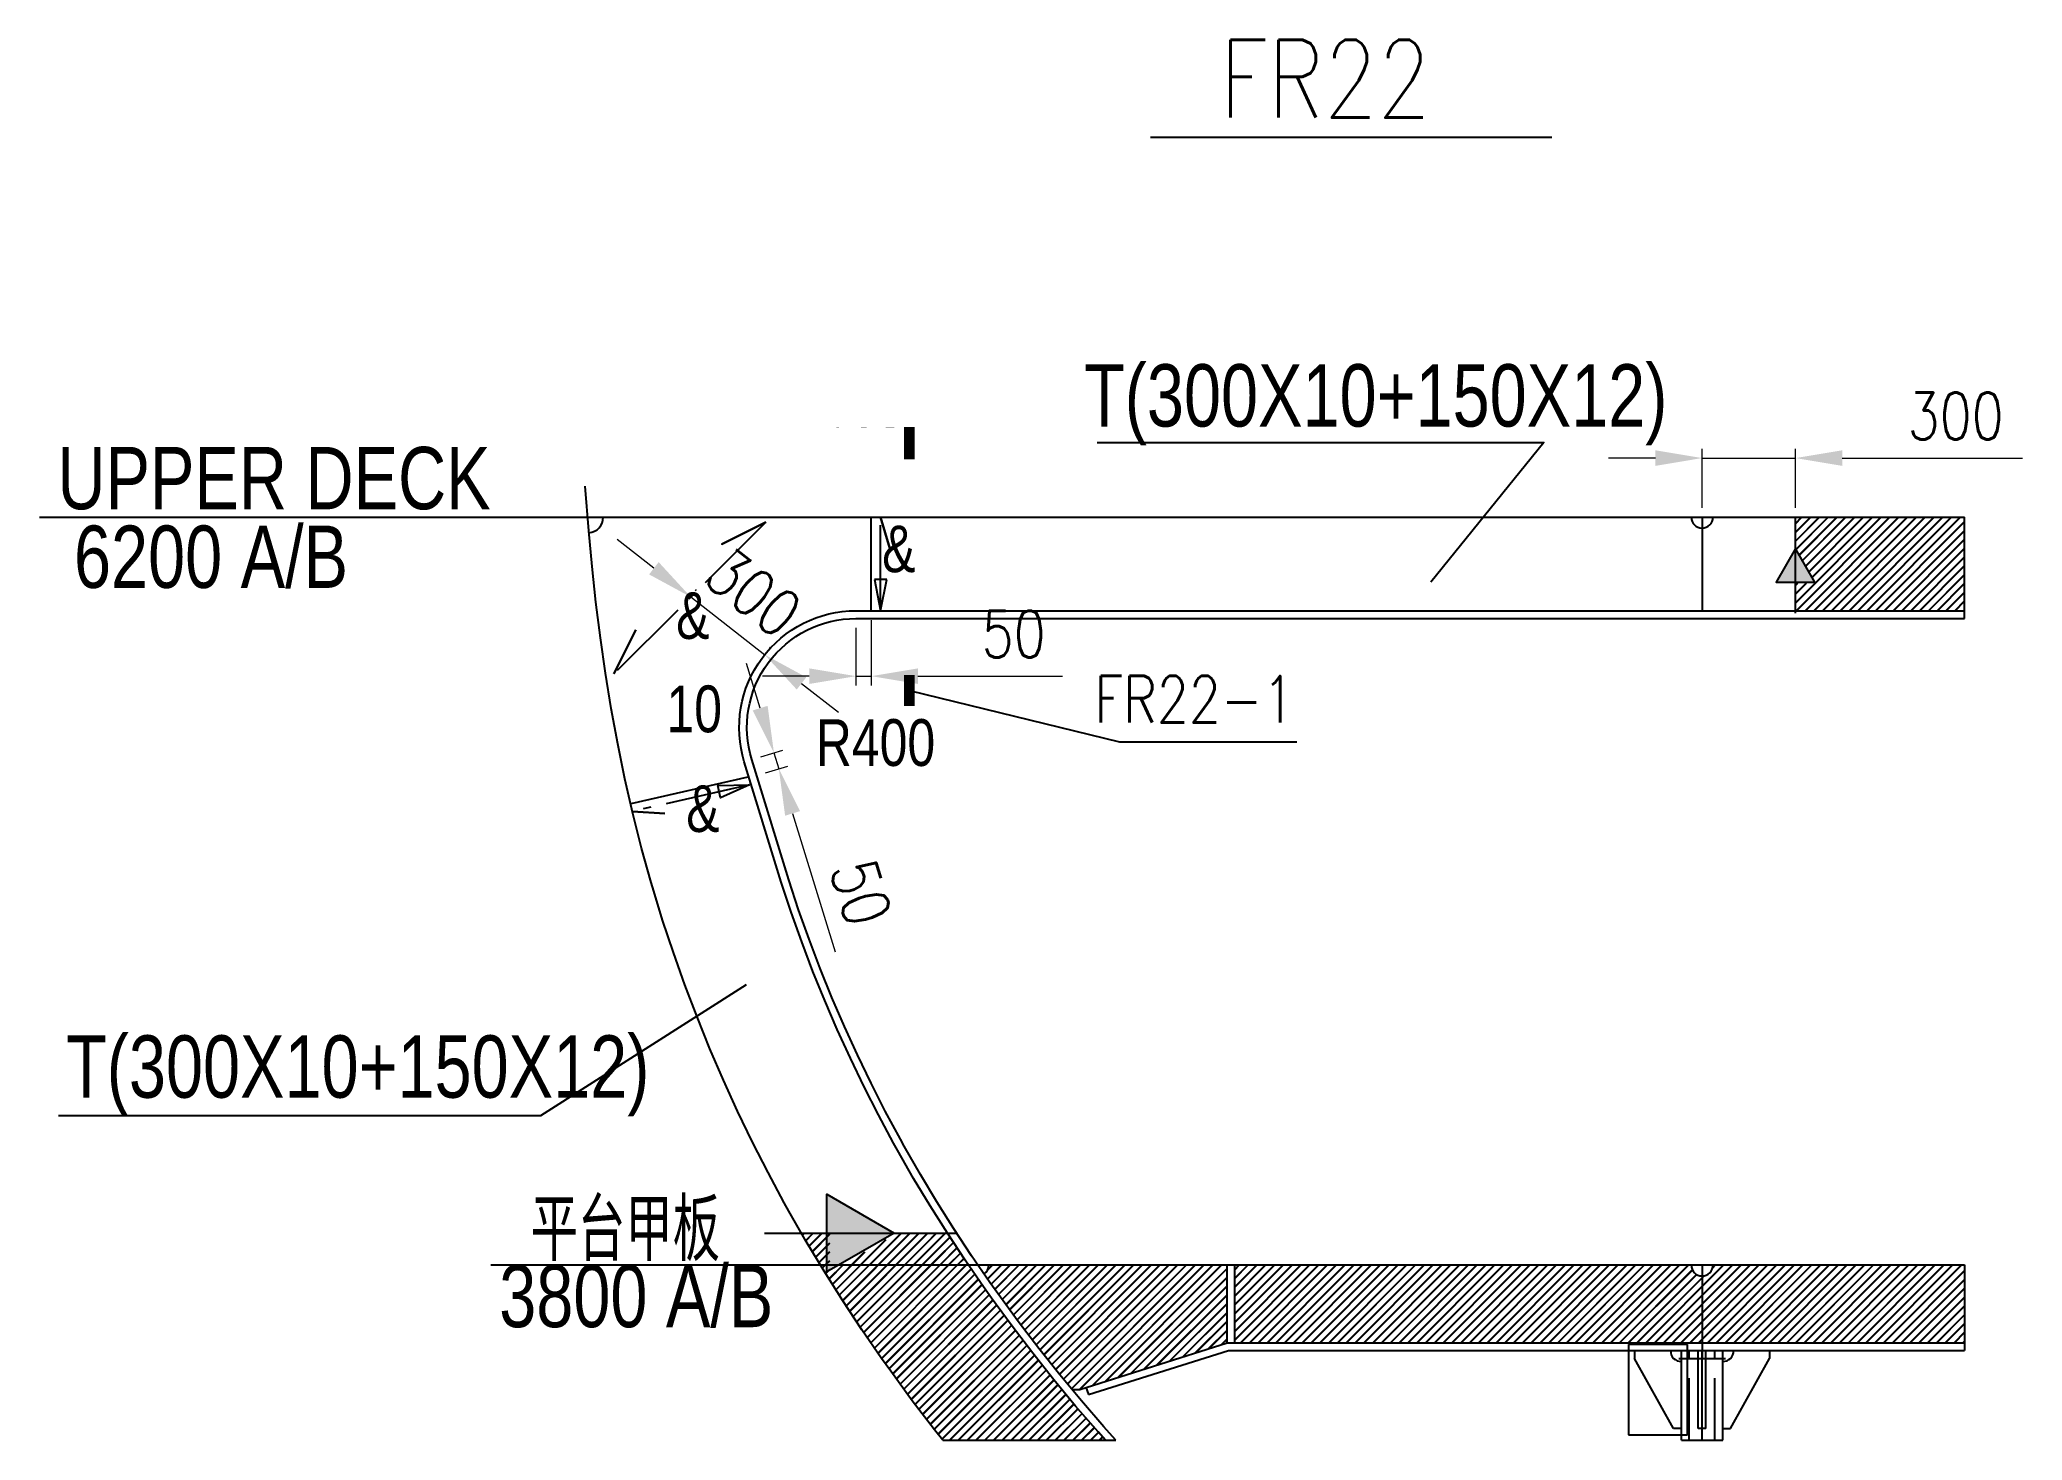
# Model space of a CAD drawing. Header units: millimetres. Extents: x -282390 to -276023, y -46293 to -41797.
import ezdxf
from ezdxf.enums import TextEntityAlignment as Align

# ---------------------------------------------------------------- set-up
doc = ezdxf.new("R2010")
doc.units = ezdxf.units.MM
doc.header["$LTSCALE"] = 50
for name, pattern in [('CEN10', [12, 10, -0.85, 0.3, -0.85]), ('CENTER', [8, 5.5, -1, 0.5, -1]), ('DA4', [5.25, 4, -1.25])]:
    doc.linetypes.add(name, pattern=pattern)
for name, color, linetype in [('200-CO0-ShellPlate', 4, 'Continuous'), ('200-CO1', 3, 'Continuous'), ('Block Seam', 6, 'Continuous'), ('Braket', 30, 'Continuous'), ('Plate_Visible', 3, 'Continuous'), ('Qblue', 5, 'DA4'), ('Qcyan', 4, 'CEN10'), ('Seam', 30, 'Continuous'), ('Stiffener_Visible', 1, 'CENTER'), ('T', 3, 'Continuous'), ('TEXT', 4, 'Continuous')]:
    doc.layers.add(name, color=color, linetype=linetype)
doc.styles.add('JNRD_E1', font='romans.shx', dxfattribs={"width": 0.8})
doc.styles.add('ST', font='short.shx', dxfattribs={"width": 0.8, "height": 150, "bigfont": 'js64f.shx'})
doc.dimstyles.new('Jnrd_D150', dxfattribs={"dimtxt": 150, "dimasz": 150, "dimexe": 30, "dimexo": 30, "dimgap": 60, "dimtad": 1, "dimdec": 0, "dimrnd": 0.5, "dimtxsty": 'JNRD_E1', "dimcen": 0, "dimclrd": 1, "dimclre": 1, "dimclrt": 2, "dimazin": 3, "dimtfac": 1, "dimtdec": 0, "dimtmove": 0, "dimatfit": 3, "dimlwd": 5, "dimlwe": 5})
pattern_1 = [(45, (0, 0), (-14.14213562373095, 14.14213562373095), []), (45, (1, 0), (-14.14213562373095, 14.14213562373095), [])]

# ---------------------------------------------------------------- blocks, each defined once
blk = doc.blocks.new('*D742')
at = {"color": 1, "lineweight": 5}
for p, q in [((-280417.5056280481, -43493.68966388308), (-280535.8107499952, -43401.47308120396)), ((-280299.2005061005, -43585.90624656219), (-280061.6896687963, -43771.04140727981)), ((-280283.4207818197, -43565.66235819512), (-280280.7571895647, -43562.24522217271)), ((-280045.9099445155, -43750.79751891273), (-280043.2463522606, -43747.38038289032)), ((-279943.384546849, -43863.25798995891), (-279825.0794249016, -43955.47457263803))]:
    blk.add_line(p, q, dxfattribs=at)
at = {"color": 1}
for points in [[(-280432.8750584944, -43513.40718420765), (-280402.1361976014, -43473.97214355852), (-280299.2005061005, -43585.90624656219)], [(-279928.0151164024, -43843.54046963435), (-279958.7539772956, -43882.97551028348), (-280061.6896687963, -43771.04140727981)]]:
    blk.add_solid(points, dxfattribs=at)
at = {"layer": 'Defpoints', "color": 0}
for p in [(-280301.8640983554, -43589.32338258461), (-280064.3532610513, -43774.45854330221), (-280061.6896687963, -43771.04140727981)]:
    blk.add_point(p, dxfattribs=at)
at = {"color": 2, "insert": (-280097.4501630373, -43571.99921716834), "char_height": 150, "attachment_point": 5, "rotation": 322.06426567357437, "style": 'JNRD_E1'}
blk.add_mtext('\\A1;300', dxfattribs=at)
blk = doc.blocks.new('*D743')
at = {"color": 1, "lineweight": 5}
for p, q in [((-279719.3225637293, -43660), (-279719.3225637293, -43870)), ((-279768.5904561828, -43685), (-279768.5904561828, -43870)), ((-279918.5904561829, -43840), (-280068.5904561829, -43840)), ((-279768.5904561828, -43840), (-279719.3225637293, -43840)), ((-279569.3225637295, -43840), (-279105.0368494436, -43840))]:
    blk.add_line(p, q, dxfattribs=at)
at = {"color": 1}
for points in [[(-279918.5904561829, -43864.99999999998), (-279918.5904561829, -43814.99999999999), (-279768.5904561828, -43840)], [(-279569.3225637295, -43814.99999999999), (-279569.3225637295, -43864.99999999998), (-279719.3225637293, -43840)]]:
    blk.add_solid(points, dxfattribs=at)
at = {"layer": 'Defpoints', "color": 0}
for p in [(-279768.5904561828, -43654.99999999999), (-279719.3225637293, -43630), (-279719.3225637293, -43840)]:
    blk.add_point(p, dxfattribs=at)
at = {"color": 2, "insert": (-279262.1797065865, -43704.99999999998), "char_height": 150, "attachment_point": 5, "style": 'JNRD_E1'}
blk.add_mtext('\\A1;50', dxfattribs=at)
blk = doc.blocks.new('*D744')
at = {"color": 1, "lineweight": 5}
for p, q in [((-280076.0688746922, -43942.61634869053), (-280120.1557177245, -43799.24148941788)), ((-280074.4568226312, -44099.05193180192), (-280003.3070598054, -44077.17383935672)), ((-280031.98203166, -44085.99120796316), (-280016.2285379438, -44137.22315811587)), ((-280058.7033289149, -44150.28388195459), (-279987.5535660892, -44128.40578950941)), ((-279972.1416949114, -44280.59801738852), (-279835.6824188592, -44724.37734370855))]:
    blk.add_line(p, q, dxfattribs=at)
at = {"color": 1}
for points in [[(-280099.964684571, -43949.96415586258), (-280052.1730648135, -43935.26854151849), (-280031.98203166, -44085.99120796316)], [(-279948.2458850326, -44273.25021021646), (-279996.0375047902, -44287.94582456053), (-280016.2285379438, -44137.22315811587)]]:
    blk.add_solid(points, dxfattribs=at)
at = {"layer": 'Defpoints', "color": 0}
for p in [(-280103.1317944858, -44107.86930040835), (-280087.3783007695, -44159.10125056106), (-280016.2285379438, -44137.22315811587)]:
    blk.add_point(p, dxfattribs=at)
at = {"color": 2, "insert": (-279752.8312620239, -44534.4969514558), "char_height": 150, "attachment_point": 5, "rotation": 287.09232479642367, "style": 'JNRD_E1'}
blk.add_mtext('\\A1;50', dxfattribs=at)
blk = doc.blocks.new('block')
at = {"layer": 'Block Seam'}
blk.add_hatch(color=256, dxfattribs=at).paths.add_polyline_path([(-535741.4065536438, 650516), (-535616.4065536439, 650732.5063509461), (-535491.4065536438, 650516)])
blk.add_line((-535616.4065536439, 650316), (-535616.4065536439, 650932.5063509461), dxfattribs=at)
blk.add_lwpolyline([(-535616.4065536439, 650732.5063509461), (-535741.4065536438, 650516), (-535491.4065536438, 650516), (-535616.4065536439, 650732.5063509461)], dxfattribs=at)
blk = doc.blocks.new('*D745')
at = {"color": 1, "lineweight": 5}
for p, q in [((-277201.42795333, -43140), (-277351.42795333, -43140)), ((-277051.4279533299, -43300), (-277051.4279533299, -43109.99999999999)), ((-277051.4279533299, -43140), (-276751.42795333, -43140)), ((-276751.42795333, -43300), (-276751.42795333, -43109.99999999999)), ((-276601.42795333, -43140), (-276022.8565247585, -43140))]:
    blk.add_line(p, q, dxfattribs=at)
at = {"color": 1}
for points in [[(-277201.42795333, -43165), (-277201.42795333, -43115), (-277051.4279533299, -43140)], [(-276601.42795333, -43115), (-276601.42795333, -43165), (-276751.42795333, -43140)]]:
    blk.add_solid(points, dxfattribs=at)
at = {"layer": 'Defpoints', "color": 0}
for p in [(-276751.42795333, -43140), (-277051.4279533299, -43330), (-276751.42795333, -43330)]:
    blk.add_point(p, dxfattribs=at)
at = {"color": 2, "insert": (-276237.1422390442, -43005), "char_height": 150, "attachment_point": 5, "style": 'JNRD_E1'}
blk.add_mtext('\\A1;300', dxfattribs=at)
blk = doc.blocks.new('*U734')
at = {"layer": 'T'}
for p, q in [((0, 0), (0, -300)), ((-75, -300), (75, -300))]:
    blk.add_line(p, q, dxfattribs=at)

msp = doc.modelspace()

# ---------------------------------------------------------------- hatches: boundary and pattern name
h = msp.add_hatch()
h.set_pattern_fill('JIS_LC_20A', color=6, style=0)
h.set_pattern_definition(pattern_1)
h.paths.add_polyline_path([(-276751.42795333, -43330), (-276208.3278590577, -43330), (-276208.3278590577, -43630), (-276751.42795333, -43630), (-276751.42795333, -43541.56475933858), (-276689.4528100035, -43541.56475933858), (-276751.42795333, -43435.36769778594)])
h.paths.add_polyline_path([(-277033.42795333, -42937.4), (-276769.42795333, -42937.4), (-276769.42795333, -43162.4), (-277033.42795333, -43162.4)], flags=9)
h = msp.add_hatch()
h.set_pattern_fill('JIS_LC_20A', color=6, style=0)
h.set_pattern_definition(pattern_1)
h.paths.add_polyline_path([(-279882.8888065663, -45730.00000000003), (-279852.3941231053, -45730.00000000003), (-279852.3941231053, -45753.9502866529), (-279811.3542814952, -45730.00000000003), (-279407.2467660793, -45730.00000000002), (-279358.7332731553, -45800.42380012756), (-279332.9030935066, -45836.65486154044), (-279267.3722960078, -45925.97986046443), (-279200.8743645237, -46013.03560040474), (-279132.7732272554, -46098.61385580126), (-279063.0682599188, -46182.65042482762), (-278991.0313823535, -46265.91346336744), (-278967.0236837231, -46292.79840296507), (-279489.4419918144, -46292.79840296507), (-279516.3379533291, -46259.00000317389), (-279587.5979533291, -46165.7100031739), (-279657.0279533291, -46071.07000317387), (-279686.3079533292, -46030.00000317389), (-279749.6779533291, -45938.01000317387), (-279811.1779533293, -45844.74000317388), (-279870.7579533291, -45750.19000317388)])
h.paths.add_polyline_path([(-279811.3542814952, -45730.00000000003), (-279640, -45630.00000000002), (-279555.9600595213, -45630), (-279492.7116267992, -45730.00000000002)])
h.paths.add_polyline_path([(-279357.0334618607, -45758.82289615011, 0.2467242720475353), (-279341.8889562519, -45730.00000000002), (-278576.8889562522, -45730.00000000003), (-278576.8889562522, -45979.99999999997), (-279049.8477080834, -46130.00000000003), (-279074.2588780432, -46130.00000000003), (-279113.3691818761, -46082.84847158988), (-279181.1578902235, -45997.66282523158), (-279247.3581924249, -45910.99672654556), (-279312.6452897674, -45822.00391518902), (-279338.2598556445, -45786.07528743701), (-279357.0334618609, -45758.82289615023)])
h.paths.add_polyline_path([(-278551.8889562522, -45730.00000000001), (-277086.42795333, -45730, 0.4142135623738942), (-277051.4279533299, -45764.99999999999), (-277051.4279533299, -45979.99999999999), (-278551.8889562522, -45979.99999999997)])
h.paths.add_polyline_path([(-277051.4279533298, -45765, 0.414213562372296), (-277016.4279533299, -45730), (-276208.3278590577, -45729.99999999999), (-276208.3278590577, -45979.99999999999), (-277051.4279533299, -45979.99999999999)])
h.paths.add_polyline_path([(-279655.3116267991, -46062.00000000002), (-279655.3116267991, -45798.00000000003), (-279430.3116267991, -45798.00000000003), (-279430.3116267991, -46062.00000000002)], flags=24)
h.paths.add_polyline_path([(-279108.888956252, -45295.61572418768), (-278844.888956252, -45295.61572418768), (-278844.888956252, -45520.61572418768), (-279108.888956252, -45520.61572418768)], flags=9)
h = msp.add_hatch()
h.set_pattern_fill('JIS_LC_20A', color=6, style=0)
h.set_pattern_definition(pattern_1)
h.paths.add_polyline_path([(-279942.2654744439, -45630.00000000003), (-279852.3941231053, -45630.00000000003), (-279852.3941231053, -45730.00000000003), (-279882.8888065663, -45730.00000000002), (-279928.347953329, -45654.34000317384)])
h.paths.add_polyline_path([(-280962.5, -45636.74999999999), (-280962.5, -45383.25), (-280737.5, -45383.25), (-280737.5, -45636.74999999999)], flags=9)
h = msp.add_hatch()
h.set_pattern_fill('JIS_LC_20A', color=6, style=0)
h.set_pattern_definition(pattern_1)
h.paths.add_polyline_path([(-279555.9600595213, -45630), (-279492.7116267992, -45730.00000000002), (-279407.2467660793, -45730.00000000002), (-279417.9718029631, -45714.43117969169), (-279473.643696938, -45630.00000000002)])
h.paths.add_polyline_path([(-279655.3116267991, -46062.00000000002), (-279655.3116267991, -45798.00000000003), (-279430.3116267991, -45798.00000000003), (-279430.3116267991, -46062.00000000002)], flags=9)

# ---------------------------------------------------------------- linework, layer by layer
for p, q in [((-282390, -43329.99999999997), (-280630, -43329.99999999997)), ((-279768.5904561828, -43654.99999999999), (-276208.3278590577, -43654.99999999999)), ((-279597.0582470206, -43886.17808132531), (-278922.5, -44050.36417658903)), ((-278922.5, -44050.36417658903), (-278352.5, -44050.36417658903)), ((-280780, -45250), (-280120, -44830)), ((-282330, -45250), (-280780, -45250)), ((-280940.777739134, -45729.97534069969), (-279882.9465321743, -45729.97534069969)), ((-278576.8889562522, -45979.99999999997), (-278576.8889562522, -45730.00000000003)), ((-278551.8889562522, -45979.99999999997), (-278551.8889562522, -45730.00000000003)), ((-279049.8477080834, -46130.00000000003), (-278576.8889562522, -45979.99999999997)), ((-279021.4594655183, -46146.06519713294), (-278572.361811055, -46004.99999999997)), ((-278576.8889562522, -45979.99999999999), (-277051.4279533298, -45979.99999999999)), ((-278572.3618110552, -46005), (-277051.4279533298, -46005)), ((-277267.92795333, -46004.87167476146), (-277267.92795333, -46029.87167476147)), ((-277142.9279533299, -46254.87167476147), (-277267.92795333, -46029.87167476147)), ((-277117.92795333, -46292.79840296507), (-277117.92795333, -46004.87167476146)), ((-277063.92795333, -46254.87167476147), (-277063.92795333, -46004.87167476146)), ((-277051.4279533299, -45979.99999999999), (-276208.3278590577, -45979.99999999999)), ((-277051.4279533299, -46005), (-276208.3278590577, -46005)), ((-277038.9279533299, -46254.87167476147), (-277038.9279533299, -46004.87167476146)), ((-276984.9279533299, -46292.79840296507), (-276984.9279533299, -46004.87167476146)), ((-276959.9279533299, -46254.87167476147), (-276834.9279533299, -46029.87167476147)), ((-276834.9279533299, -46004.87167476146), (-276834.9279533299, -46029.87167476147)), ((-279074.8477080834, -46130.00000000003), (-279049.8477080834, -46130.00000000003)), ((-279030.2262741128, -46122.65274174985), (-279021.4594655183, -46146.06519713291)), ((-277117.92795333, -46254.87167476147), (-277142.9279533299, -46254.87167476147)), ((-277038.9279533299, -46254.87167476147), (-277063.92795333, -46254.87167476147)), ((-276984.9279533299, -46254.87167476147), (-276959.9279533299, -46254.87167476147))]:
    msp.add_line(p, q)
at = {"color": 6}
for p, q in [((-276208.3278590577, -43654.99999999999), (-276208.3278590577, -43330)), ((-276208.3278590577, -45729.99999999999), (-276208.3278590577, -46005)), ((-279489.4419918144, -46292.79840296507), (-278933.4685015659, -46292.79840296507)), ((-277117.92795333, -46292.79840296507), (-276984.9279533299, -46292.79840296507))]:
    msp.add_line(p, q, dxfattribs=at)
at = {"color": 7}
for points in [[(-279597.0582470204, -43143.82191867466, 35, 35, 0), (-279597.0582470206, -43043.82191867468, 0, 0, 0), (-279747.0582470206, -43043.82191867502, 50, 0, 0), (-279897.0582470206, -43043.82191867539, 0, 0, 0)], [(-279597.0582470204, -43836.17808132531, 35, 35, 0), (-279597.0582470206, -43936.17808132531, 0, 0, 0), (-279747.0582470206, -43936.17808132496, 50, 0, 0), (-279897.0582470206, -43936.17808132461, 0, 0, 0)]]:
    msp.add_lwpolyline(points, format="xyseb", dxfattribs=at)
for points in [[(-278993.9094677606, -43090), (-277560, -43090), (-277921.9749974864, -43537.98814133921)], [(-279768.5904561828, -43630), (-276208.3278590577, -43630)], [(-278933.4685015659, -46292.79840296507), (-278934.8031695711, -46291.34664796481), (-278972.2534716672, -46249.40805462995), (-279043.9920290805, -46166.48982618108), (-279113.3691818761, -46082.84847158988), (-279181.1578902235, -45997.66282523158), (-279247.3581924249, -45910.99672654556), (-279312.6452897674, -45822.00391518902), (-279338.2598556445, -45786.07528743701), (-279397.2401685655, -45700.45750322379), (-279453.9516302173, -45614.44973040631), (-279508.7840581246, -45527.43385161098), (-279561.6825600749, -45439.39215319213), (-279613.4584818064, -45348.84254389927), (-279625.7892111266, -45326.55048736887), (-279674.3371791004, -45236.20433630036), (-279720.0659020598, -45146.54376882996), (-279763.8488517144, -45055.92644167752), (-279805.675638142, -44964.33814876873), (-279845.5195162911, -44871.85161165275), (-279883.3426744339, -44778.52090835183), (-279919.1249838778, -44684.37717608433), (-279952.8229981158, -44589.52316750277), (-279984.4830419843, -44493.72700812277), (-280090.5318119972, -44148.84571404733)]]:
    msp.add_lwpolyline(points)
at = {"color": 1}
for points in [[(-277351.42795333, -43429.95259806957, 0, 0, 0), (-277201.42795333, -43429.95259806957, 50, 0, 0), (-277051.4279533299, -43429.95259806957, 0, 50, 0), (-276901.42795333, -43429.95259806957, 0, 0, 0), (-276751.42795333, -43429.95259806957, 0, 0, 0)], [(-277351.42795333, -45829.95259806956, 0, 0, 0), (-277201.42795333, -45829.95259806956, 50, 0, 0), (-277051.4279533299, -45829.95259806956, 0, 50, 0), (-276901.42795333, -45829.95259806956, 0, 0, 0), (-276751.42795333, -45829.95259806956, 0, 0, 0)]]:
    msp.add_lwpolyline(points, format="xyseb", dxfattribs=at)
for points in [[(-278967.0236837231, -46292.79840296503), (-278991.0313823535, -46265.91346336744), (-279063.0682599188, -46182.65042482762), (-279132.7732272554, -46098.61385580126), (-279200.8743645237, -46013.03560040474), (-279267.3722960078, -45925.97986046443), (-279332.9030935066, -45836.65486154044), (-279358.7332731553, -45800.42380012756), (-279417.9718029631, -45714.43117969169), (-279474.9649433415, -45627.99621703971), (-279530.0766401954, -45540.53715464438), (-279583.2511126195, -45452.03614436727), (-279635.2490389546, -45361.098276798), (-279647.7391371388, -45338.51810594512), (-279696.4860481728, -45247.80172846922), (-279742.4589638989, -45157.66237085053), (-279786.4770341624, -45066.55841588293), (-279828.5287155057, -44974.47766961628), (-279868.587071411, -44881.49328174255), (-279906.614749663, -44787.65791392962), (-279942.5910409043, -44693.00381297167), (-279976.473289599, -44597.63121665972), (-280008.3021544164, -44501.32424312586), (-280127.0276043645, -44115.21710758036, -0.5045467852677828), (-279768.5904561828, -43630)], [(-280090.5318119972, -44148.84571404733), (-280103.1317944858, -44107.86930040835, -0.504546785267783), (-279768.5904561828, -43654.99999999999)]]:
    msp.add_lwpolyline(points, format="xyb")
for centre, radius, start, end in [((-280630, -43330), 49.99870722889297, 274.5102506719276, 0), ((-277051.4279533299, -43330), 35.00000000000728, 180, 0), ((-279376.8889562521, -45730.00000000003), 35.00000000000707, 304.5621491865917, 0), ((-277051.4279533299, -45730), 35, 180, 0), ((-277117.92795333, -46004.87167476146), 35, 180, 270), ((-276984.9279533299, -46004.87167476146), 35, 270, 0)]:
    msp.add_arc(centre, radius, start, end)
at = {"layer": '200-CO0-ShellPlate', "color": 4, "linetype": 'Continuous'}
msp.add_lwpolyline([(-279489.4419918144, -46292.79840296507), (-279516.3379533291, -46259.00000317389), (-279587.5979533291, -46165.7100031739), (-279657.0279533291, -46071.07000317387), (-279686.3079533292, -46030.00000317389), (-279749.6779533291, -45938.01000317387), (-279811.1779533293, -45844.74000317388), (-279870.7579533291, -45750.19000317388), (-279928.347953329, -45654.34000317384), (-279983.8979533291, -45557.19000317386), (-279998.9379533291, -45530.00000317386), (-280050.8679533291, -45433.36000317387), (-280100.7479533291, -45335.56000317386), (-280148.527953329, -45236.67000317386), (-280194.177953329, -45136.7100031739), (-280237.6679533291, -45035.7600031739), (-280278.9679533291, -44933.85000317386), (-280318.047953329, -44831.03000317385), (-280354.8779533291, -44727.36000317388), (-280389.4079533291, -44622.88000317387), (-280417.9679533291, -44530.00000317389), (-280426.0179533291, -44502.68000317387), (-280456.737953329, -44392.16000317387), (-280484.8279533291, -44280.94000317386), (-280510.3879533291, -44169.10000317386), (-280533.5179533291, -44056.69000317387), (-280554.3079533292, -43943.7700031739), (-280572.8479533291, -43830.42000317386), (-280589.2579533292, -43716.69000317388), (-280603.6279533291, -43602.65000317385), (-280616.0479533291, -43488.37000317388), (-280626.6179533293, -43373.8900031739), (-280637.7271269351, -43229.72236970768)], dxfattribs=at)
at = {"layer": '200-CO1', "color": 3}
msp.add_line((-278822.340467188, -42110), (-277533.3922916186, -42110), dxfattribs=at)
at = {"layer": 'Braket'}
for p, q in [((-277097.92795333, -45985), (-277287.92795333, -45985)), ((-277287.92795333, -45985), (-277287.92795333, -46274.87167476147)), ((-277097.92795333, -46274.87167476147), (-277097.92795333, -45985)), ((-277287.92795333, -46274.87167476147), (-277097.92795333, -46274.87167476147))]:
    msp.add_line(p, q, dxfattribs=at)
at = {"layer": 'Plate_Visible'}
for p, q in [((-280630, -43330), (-276208.3278590577, -43330)), ((-279882.8888065663, -45730.00000000003), (-276208.3278590577, -45729.99999999999))]:
    msp.add_line(p, q, dxfattribs=at)
at = {"layer": 'Qblue', "color": 0}
for p, q in [((-277092.92795333, -46292.79840296507), (-277092.92795333, -46004.87167476146)), ((-277009.92795333, -46292.79840296507), (-277009.92795333, -46004.87167476146))]:
    msp.add_line(p, q, dxfattribs=at)
at = {"layer": 'Qcyan', "color": 0}
msp.add_line((-277051.4279533298, -46292.79840296507), (-277051.4279533298, -46005), dxfattribs=at)
at = {"layer": 'Seam'}
for p, q in [((-279719.3225637293, -43630), (-279719.3225637293, -43330)), ((-280115.887784377, -44163.96035747863), (-280491.9219735456, -44249.89950156971))]:
    msp.add_line(p, q, dxfattribs=at)
at = {"layer": 'Stiffener_Visible'}
for p, q in [((-280057.4743142839, -43346.05176759532), (-280546.2538824269, -43832.59499757389)), ((-279689.3225637293, -43630), (-279689.3225637293, -43330)), ((-280110.3178743833, -44188.3319824278), (-280486.3520635517, -44274.2711265189))]:
    msp.add_line(p, q, dxfattribs=at)
at = {"layer": 'Stiffener_Visible', "linetype": 'Continuous'}
for points in [[(-280057.4743142839, -43346.05176759532), (-280199.0574323379, -43416.43799268371)], [(-279689.3225637293, -43330), (-279659.3225637293, -43429.99999999999)], [(-280110.3178743833, -44188.3319824278), (-280203.3484461849, -44230.10892236209), (-280212.2603021748, -44191.11432244346), (-280110.3178743833, -44188.3319824278)]]:
    msp.add_lwpolyline(points, close=True, dxfattribs=at)
at = {"layer": 'Stiffener_Visible'}
for points in [[(-279689.3225637293, -43630), (-279669.3225637293, -43530), (-279709.3225637294, -43530), (-279689.3225637293, -43630)], [(-280546.2538824269, -43832.59499757389), (-280475.2191230369, -43691.33614667097)], [(-280486.3520635517, -44274.2711265189), (-280382.1816717629, -44281.23743648289)]]:
    msp.add_lwpolyline(points, close=True, dxfattribs=at)

# ---------------------------------------------------------------- block references
for p in [(-277051.4279533299, -43330), (-277051.4279533299, -45730)]:
    msp.add_blockref('*U734', p)
at = {"layer": 'Block Seam', "xscale": 0.5, "yscale": 0.5, "zscale": 0.5, "rotation": 360}
msp.add_blockref('block', (-8943.224676508107, -368796.2240668056), dxfattribs=at)
at = {"layer": 'Block Seam', "xscale": -1, "rotation": 270}
msp.add_blockref('block', (-930377.9000579842, 489988.9780021819), dxfattribs=at)

# ---------------------------------------------------------------- texts
at = {"style": 'ST', "width": 0.8}
for s, height, p in [('T(300X10+150X12)', 200, (-279036.1520691068, -43038.78747109314)), ('R400', 150, (-279897.6953907001, -44128.06949861288)), ('T(300X10+150X12)', 200, (-282305.3333333334, -45193.02634899494))]:
    msp.add_text(s, height=height, dxfattribs=at).set_placement(p)
at = {"linetype": 'Continuous', "ltscale": 17.3749, "style": 'ST', "width": 0.8}
for s, p in [('UPPER DECK', (-282332.9145720231, -43304.28521971266)), ('6200 A/B', (-282279.8455442244, -43556.70345203662)), ('平台甲板', (-280813.198674425, -45717.31051363208)), ('3800 A/B', (-280914.1675298605, -45929.6086128703))]:
    msp.add_text(s, height=200, dxfattribs=at).set_placement(p)
at = {"style": 'ST', "width": 0.8}
for s, p in [('&', (-279630.8376492493, -43506.30766101128)), ('&', (-280292.3734454875, -43720.33949589775)), ('10', (-280288, -44020)), ('&', (-280260, -44340))]:
    msp.add_text(s, height=150, dxfattribs=at).set_placement(p, align=Align.CENTER)
at = {"layer": '200-CO1', "color": 3, "style": 'JNRD_E1', "width": 0.8}
msp.add_text('FR22', height=250, dxfattribs=at).set_placement((-278599.8752407729, -42047.03595765084))
at = {"layer": 'TEXT', "color": 3, "linetype": 'Continuous', "style": 'JNRD_E1', "width": 0.8}
msp.add_text('FR22-1', height=150, dxfattribs=at).set_placement((-279002.967131175, -43989.22015407931))

# ---------------------------------------------------------------- dimensions: what is measured, and where the dimension line sits
at = {"color": 6}
dim = msp.add_linear_dim(base=(-276751.42795333, -43140), p1=(-277051.4279533299, -43330), p2=(-276751.42795333, -43330), dimstyle='Jnrd_D150', dxfattribs=at)
dim.commit()
dim.dimension.update_dxf_attribs({"geometry": '*D745', "text_midpoint": (-276237.1422390442, -43005)})
dim = msp.add_linear_dim(base=(-280061.6896687963, -43771.04140727981), p1=(-280301.8640983554, -43589.32338258461), p2=(-280064.3532610513, -43774.45854330221), angle=322.06426567356976, text='300', dimstyle='Jnrd_D150', dxfattribs=at)
dim.commit()
dim.dimension.update_dxf_attribs({"geometry": '*D742', "text_midpoint": (-280180.4450874485, -43678.473826921), "dimtype": 161})
dim = msp.add_linear_dim(base=(-279719.3225637293, -43840), p1=(-279768.5904561828, -43654.99999999999), p2=(-279719.3225637293, -43630), dimstyle='Jnrd_D150', dxfattribs=at)
dim.commit()
dim.dimension.update_dxf_attribs({"geometry": '*D743', "text_midpoint": (-279262.1797065865, -43840), "dimtype": 160})
dim = msp.add_aligned_dim(p1=(-280103.1317944858, -44107.86930040835), p2=(-280087.3783007695, -44159.10125056106), distance=74.43748839927711, text='50', dimstyle='Jnrd_D150', dxfattribs=at)
dim.commit()
dim.dimension.update_dxf_attribs({"geometry": '*D744', "text_midpoint": (-279752.8312620239, -44534.4969514558)})

doc.saveas('drawing.dxf')
